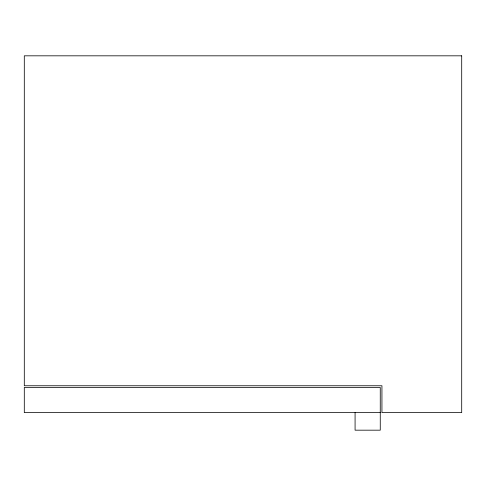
<?xml version="1.0" encoding="UTF-8"?>
<svg xmlns="http://www.w3.org/2000/svg" width="486" height="486" viewBox="0 0 486 486"><rect width="100%" height="100%" fill="white"/><g stroke="black" fill="none" stroke-linecap="round" stroke-linejoin="round"><path stroke-width="0.73" d="M380.265 412.632L24.3 412.632L24.3 387.445L380.265 387.445L380.265 430.177L355.078 430.177L355.078 412.632M461.7 55.823L24.3 55.823L24.3 385.763L381.941 385.763L381.941 412.632L461.7 412.632L461.7 55.823"/></g></svg>
